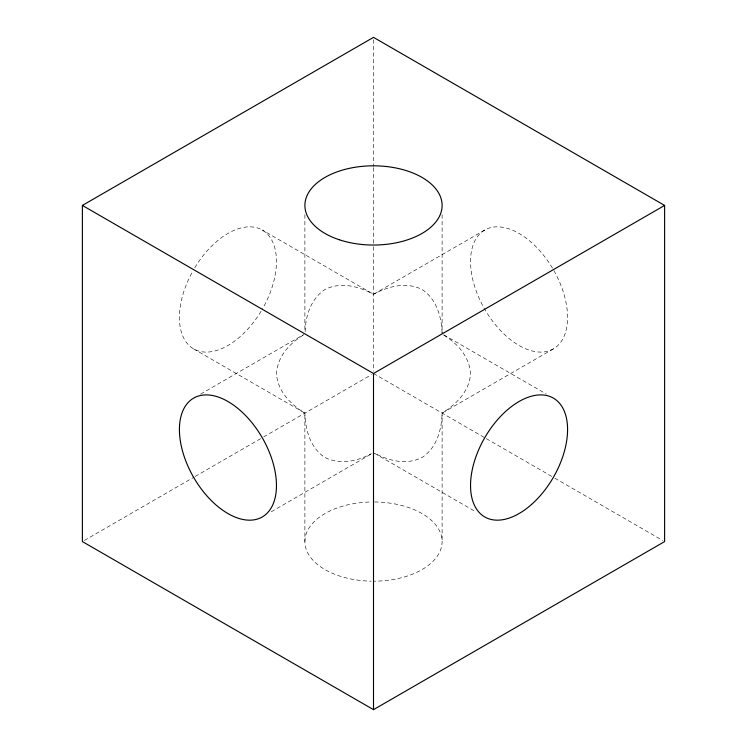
<?xml version="1.0" encoding="UTF-8"?>
<svg xmlns="http://www.w3.org/2000/svg" width="747" height="747" viewBox="0 0 747 747"><rect width="100%" height="100%" fill="white"/><g stroke="black" fill="none" stroke-linecap="round" stroke-linejoin="round"><path stroke-width="0.56" stroke-dasharray="3.73 2.8" d="M305.159 331.631C305.532 315.495 311.013 298.781 324.982 289.462C340.819 281.526 358.7 286.306 373.5 294.271C388.3 286.306 406.181 281.526 422.018 289.462C436.818 299.211 441.617 317.092 442.112 333.881L546.346 394.061M303.067 335.254C289.285 343.639 277.548 356.749 276.465 373.5C277.51 391.185 290.592 404.286 304.888 413.119C305.383 429.908 310.182 447.789 324.982 457.537C340.034 464.97 357.253 461.357 371.408 453.616M200.654 394.061L303.88 334.46M484.747 230.039L373.5 294.271L262.253 230.039M84.402 540.417L194.201 477.025M195.2 476.437L262.692 437.471M263.7 436.892L371.53 374.639M271.273 511.751L371.492 453.887M553.368 348.886L442.112 413.119C441.617 429.908 436.818 447.789 422.018 457.537C406.573 465.222 389.019 461.03 374.546 453.177M373.5 373.5L485.317 438.059M486.316 438.638L553.807 477.604M554.816 478.183L662.598 540.417M193.632 348.886L304.888 413.119L304.888 541.575A68.612 39.619 0 0 0 371.268 581.175M374.499 453.308L475.727 511.751M443.933 335.254C457.715 343.639 469.452 356.749 470.535 373.5C469.49 391.185 456.408 404.286 442.112 413.119L442.112 541.575M442.112 214.678L442.112 333.881M373.5 39.675L373.5 166.46M373.5 167.627L373.5 245.558M373.5 246.715L373.5 371.222M304.888 214.678L304.888 331.565M374.611 501.965A68.612 39.619 0 0 1 442.112 541.902A68.612 39.619 0 0 1 373.5 581.194M304.888 541.575A68.612 39.619 0 0 1 371.268 501.984M553.919 270.619A68.612 39.619 60 0 1 531.108 350.688A68.612 39.619 60 0 1 472.263 247.649A68.612 39.619 60 0 1 553.368 269.658M194.771 267.734A68.612 39.619 -60 0 1 262.804 230.365A68.612 39.619 -60 0 1 262.253 309.267M261.114 311.191A68.612 39.619 -60 0 1 193.352 348.728A68.612 39.619 -60 0 1 193.081 270.619"/><path stroke-width="1.12" d="M82.385 205.425L373.5 37.35L664.615 205.425L664.615 541.575L373.5 709.65L82.385 541.575L82.385 205.425L373.5 373.5L664.615 205.425M373.5 373.5L373.5 709.65M179.42 429.525A68.612 39.619 60 0 0 252.206 520.061A68.612 39.619 60 0 0 252.206 423.026A68.612 39.619 60 0 0 179.42 429.525M339.194 239.731A68.612 39.619 0 0 0 442.112 205.425A68.612 39.619 0 0 0 339.194 171.119A68.612 39.619 0 0 0 339.194 239.731M531.612 504.402A68.612 39.619 -60 0 0 553.368 398.114A68.612 39.619 -60 0 0 472.188 470.096A68.612 39.619 -60 0 0 531.612 504.402"/></g></svg>
